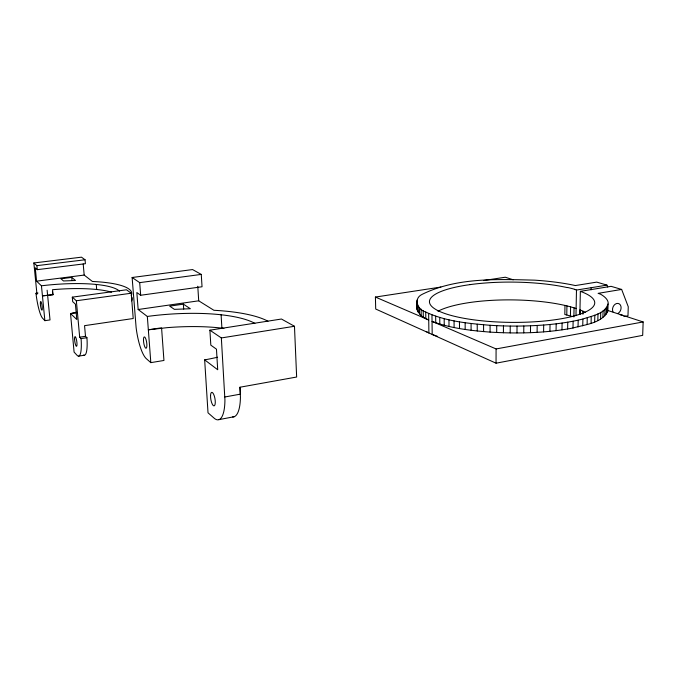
<?xml version="1.0" encoding="UTF-8"?>
<svg xmlns="http://www.w3.org/2000/svg" width="677" height="677" viewBox="0 0 677 677"><rect width="100%" height="100%" fill="white"/><g stroke="black" fill="none" stroke-linecap="round" stroke-linejoin="round"><path stroke-width="1.02" d="M440.862 287.065L375.413 297.059L375.71 309.034L496.046 363.194L642.676 335.369L643.15 321.947L607.929 310.523C602.471 323.462 584.86 324.503 572.996 328.015C545.704 333.126 517.744 333.812 490.089 332.111L490.089 325.29C468.315 323.437 445.762 321.457 425.731 312.029C417.514 309.753 412.97 298.532 422.287 294.283C456.763 277.367 497.172 279.203 534.635 280.16A95.728 23.357 0.4 0 1 571.371 284.721L575.391 285.559L596.733 282.114L606.964 285.119L607.701 287.014M496.046 363.194L496.08 348.943L432.044 321.38C450.586 328.294 470.473 330.579 490.089 332.111M496.706 332.5L496.723 325.662L490.089 325.29M503.426 332.771L503.451 325.925L496.723 325.662M510.196 332.923L510.23 326.069L503.451 325.925M516.983 332.949L517.033 326.094C539.129 325.849 561.385 324.342 582.897 319.028C591.749 315.863 605.771 313.976 608.191 303.169A95.728 23.357 0.4 0 0 600.55 294.182L598.113 293.353L621.647 289.434L628.264 306.766L627.977 315.812L623.847 316.565M523.753 332.864L523.812 326.001M530.472 332.652L530.54 325.789M537.098 332.331L537.174 325.468M543.597 331.882L543.682 325.019M549.927 331.324L550.029 324.469M556.071 330.655L556.181 323.809M437.968 311.225A82.298 21.402 0.6 0 1 563.061 305.014L564.965 305.429L564.821 314.483L572.158 316.455M561.978 329.877L562.096 323.039M566.776 314.966L566.928 305.902L564.965 305.429M570.432 315.939L570.593 306.842L566.928 305.902M567.631 328.997L567.758 322.176M572.996 328.015L573.123 321.211M573.884 316.98L574.045 307.849L570.593 306.842M575.975 315.609L576.482 290.052L574.409 289.417M578.04 326.949L578.183 320.162M579.884 313.959L580.358 291.347L611.086 286.329L621.647 289.434M580.189 314.111L579.969 309.871M582.948 314.263L583.007 311.183L580.274 310.015M582.753 325.798L582.897 319.028M587.103 324.562L587.255 317.818M591.139 289.807L591.19 287.7L606.964 285.119M591.08 323.259L591.233 316.54M594.651 321.897L594.821 315.194M597.825 320.475L597.994 313.798M600.575 319.002L600.744 312.359M602.902 317.496L603.072 310.878M604.789 315.956L604.967 309.364M606.245 314.39L606.423 307.832M607.269 312.808L607.447 306.283M607.853 311.217L608.098 304.041M53.018 294.698L42.439 295.874L53.018 294.698L52.535 289.705L56.369 289.392A69.494 15.74 -5.4 0 1 95.567 289.384L98.825 289.731A69.494 15.74 -5.4 0 1 111.527 292.159M219.018 419.622L234.208 416.71M496.08 348.943L643.15 321.947M224.857 396.984L240.377 394.141L239.988 387.219L296.644 377.021L294.47 326.272L281.454 319.028L209.887 330.181L210.818 345.152L216.462 349.171L217.706 369.744L204.657 359.859L208.017 412.809L214.084 418.132A36.541 11.221 80.4 0 0 224.925 399.87L221.345 337.941L209.887 330.181M204.657 359.859L206.976 359.445A93.172 24.956 -4.3 0 0 217.562 357.219M83.609 355.061A26.081 5.382 81.6 0 0 87.062 339.786L86.927 337.696L85.505 336.308L84.549 325.662L133.217 318.512L131.228 293.234L126.472 289.79L72.287 297.144L76.357 300.766L79.683 337.188L81.071 338.585L81.215 340.675A26.132 5.272 81.6 0 1 77.06 355.298L74.089 352.099L70.51 313.502L76.78 312.486M254.865 323.361A93.172 24.956 -4.3 0 0 224.172 315.135L219.5 314.602A93.172 24.956 -4.3 0 0 149.422 316.167L147.332 316.455L138.159 309.507L136.839 292.532L140.672 295.257L202.042 286.76L201.264 274.413L192.556 269.564L132.125 277.502L136.119 327.609A30.617 7.929 81.5 0 0 146.418 358.768L150.827 362.635L163.944 360.469L161.566 327.795M221.345 337.941L294.47 326.272M576.482 290.052L591.19 287.7M78.65 356.127L84.388 355.222M483.454 280.557L505.279 277.223L513.225 279.804M79.683 337.188L85.505 336.308M81.071 338.585L86.927 337.696M160.551 327.947L148.339 329.809L167.075 327.66A92.876 26.022 -4.4 0 1 220.296 327.947L223.935 328.387M470.176 284.602L465.979 285.212A82.645 20.149 0.4 0 0 443.52 313.028A82.645 20.149 0.4 0 0 558.229 319.265A82.645 20.149 0.4 0 0 580.663 291.448L580.358 291.347M138.159 309.507L198.708 300.808L213.907 310.294L215.472 310.371A108.328 29.043 -4.3 0 1 267.965 321.228M183.365 304.142L169.673 306.122L174.387 309.355L190.372 308.746L183.365 304.142L183.695 309.076M37.988 293.031L35.974 293.302L36.203 295.172A23.001 4.079 82 0 0 42.541 318.156L44.885 320.678L50.022 319.942L47.119 290.188M76.357 300.766L131.228 293.234M72.27 313.239L76.222 312.689L76.162 312.097M132.125 277.502L139.699 282.639L201.264 274.413M35.974 293.302L36.981 294.309L33.85 262.964L81.494 257.175L85.057 259.765L85.412 263.7L37.286 269.666L35.255 267.821L36.583 281.167L84.185 275.074L92.41 281.471L93.544 281.522A80.851 17.966 -5.3 0 1 131.245 295.604M71.728 277.401L60.947 278.78L63.486 280.963L75.502 280.498L71.728 277.401L71.999 280.329M33.85 262.964L36.888 265.663L85.057 259.765M36.583 281.167L41.449 285.812L43.074 285.609A69.579 15.453 -5.3 0 1 95.135 284.348L98.393 284.695A69.579 15.453 -5.3 0 1 119.49 291.203M510.23 326.069L517.033 326.094M620.208 314.847L622.222 315.101M574.045 307.849L576.11 308.484M437.511 336.393L432.197 334.43L431.96 314.83M375.413 297.059L428.736 319.976C419.469 316.624 414.773 309.854 417.108 300.038M583.007 311.183L585.478 312.385M425.994 331.451L428.896 332.957L428.651 313.451M70.51 313.502L76.814 319.51L75.409 304.125L72.701 301.68L72.287 297.144M36.888 265.663L37.286 269.666M41.449 285.812L44.885 320.678M52.467 291.499L52.755 294.495M83.203 263.962L84.185 275.074M96.252 284.467L96.693 289.502M147.332 316.455L150.827 362.635M139.699 282.639L140.672 295.257M239.988 387.219L240.428 397.01A36.321 11.619 80.4 0 1 232.592 416.93M197.777 286.261L198.708 300.808M221.108 314.788L221.895 328.142M417.277 304.565L417.37 310.895M416.761 301.536L416.914 309.338M423.218 310.582L423.311 317.039M421.111 309.101L421.204 315.524M419.418 307.595L419.52 313.993M418.141 306.089L418.242 312.444M425.731 312.029L425.816 318.52M439.737 317.428L439.805 324.046M435.666 316.159L435.734 322.743M444.171 318.639L444.239 325.282M454.055 320.847L454.106 327.541M448.953 319.781L449.012 326.449M459.463 321.829L459.505 328.548M465.141 322.717L465.175 329.462M477.234 324.215L477.251 331.002M471.082 323.513L471.099 330.283M483.581 324.808L483.59 331.612M470.143 284.602A82.645 20.149 0.4 0 1 567.292 287.615M567.664 287.497A82.645 20.445 0.2 0 1 574.815 289.333M612.964 311.869A5.424 4.121 -69.8 0 1 615.19 304.201A5.424 4.121 -69.8 0 1 620.911 306.258A5.424 4.121 -69.8 0 1 617.686 313.569M131.93 297.288A80.758 18.304 -5.4 0 1 131.66 300.876M74.572 339.075A4.917 0.99 81.5 0 0 76.501 346.319A4.917 0.99 81.5 0 0 76.289 338.965A4.917 0.99 81.5 0 0 74.572 339.075M40.358 302.974A4.324 0.762 81.9 0 0 41.737 310.049A4.324 0.762 81.9 0 0 41.889 304.574A4.324 0.762 81.9 0 0 40.358 302.974M210.547 395.512A6.872 2.099 80.2 0 0 213.898 405.895A6.872 2.099 80.2 0 0 214.296 395.943A6.872 2.099 80.2 0 0 210.547 395.512M143.473 339.778A5.754 1.489 81.3 0 0 146.012 348.266A5.754 1.489 81.3 0 0 146.063 339.659A5.754 1.489 81.3 0 0 143.473 339.778"/></g></svg>
